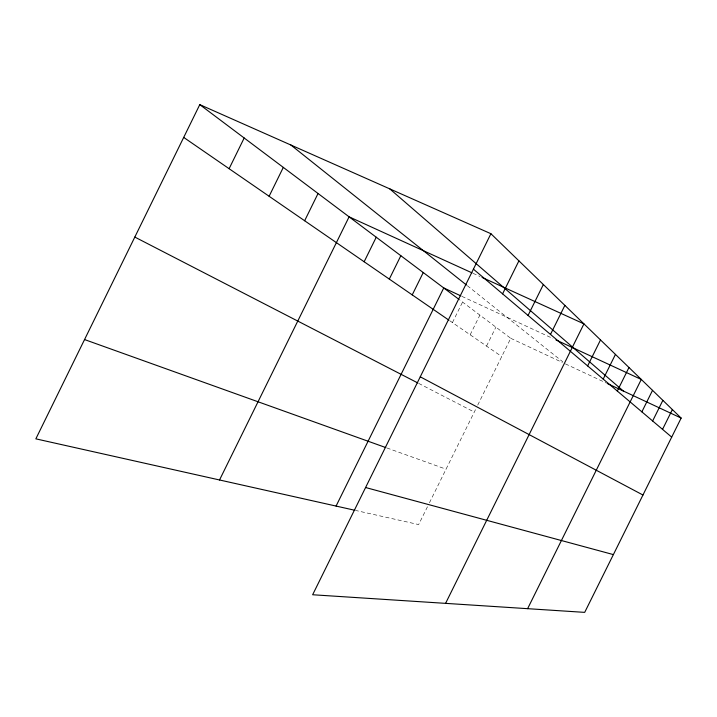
<?xml version="1.0" encoding="UTF-8"?>
<svg xmlns="http://www.w3.org/2000/svg" width="717" height="717" viewBox="0 0 717 717"><rect width="100%" height="100%" fill="white"/><g stroke="black" fill="none" stroke-linecap="round" stroke-linejoin="round"><path stroke-width="0.54" stroke-dasharray="3.58 2.69" d="M452.427 322.587L462.555 302.081M470.155 334.803L479.888 315.104M486.538 346.087L495.904 327.14M427.466 506.758L418.656 524.566L356.089 510.549M429.42 502.805L475.756 409.084M477.719 405.114L510.755 338.307L459.991 300.154M386.839 447.946L446.046 469.178M472.996 273.302L480.049 276.52M461.882 296.345L552.959 338.532M510.755 338.307L562.433 362.497M565.372 363.877L606.188 382.977M418.71 383.407L474.287 412.06M449.684 320.687L501.73 356.555M467.323 285.698L562.782 361.807"/><path stroke-width="1.08" d="M490.912 233.715L312.639 594.751L584.696 612.372L681.15 418.074L490.912 233.715L199.783 104.628L35.85 438.849L355.04 510.316M229.108 168.701L244.183 137.987M269.117 196.27L283.314 167.393M304.644 220.746L318.052 193.491M219.527 479.978L349.098 216.83L471.983 272.845M364.146 261.759L376.237 237.219M389.313 279.092L400.839 255.709M412.23 294.884L423.245 272.55M336.076 506.068L443.742 287.947L460.87 295.879M502.599 293.862L518.911 260.854M528.062 315.435L543.352 284.532M550.486 334.436L564.862 305.379M445.58 603.364L583.943 323.869L482.066 277.434M587.644 365.912L600.514 339.93M603.212 379.096L615.446 354.404M617.31 391.043L628.97 367.507M527.613 608.679L641.285 379.445L555.944 339.912M641.867 411.854L652.533 390.344M652.631 420.969L662.858 400.355M662.544 429.358L672.367 409.568M365.58 487.515L613.376 554.599M84.552 339.562L385.8 447.578M607.191 383.452L681.15 418.074M134.823 237.076L417.733 382.905M420.252 376.81L642.952 495.017M183.704 137.413L448.761 320.06M199.783 104.628L459.131 299.509M290.869 145.013L466.453 285.007M473.417 269.144L671.695 437.119M389.716 188.84L623.288 390.989"/></g></svg>
